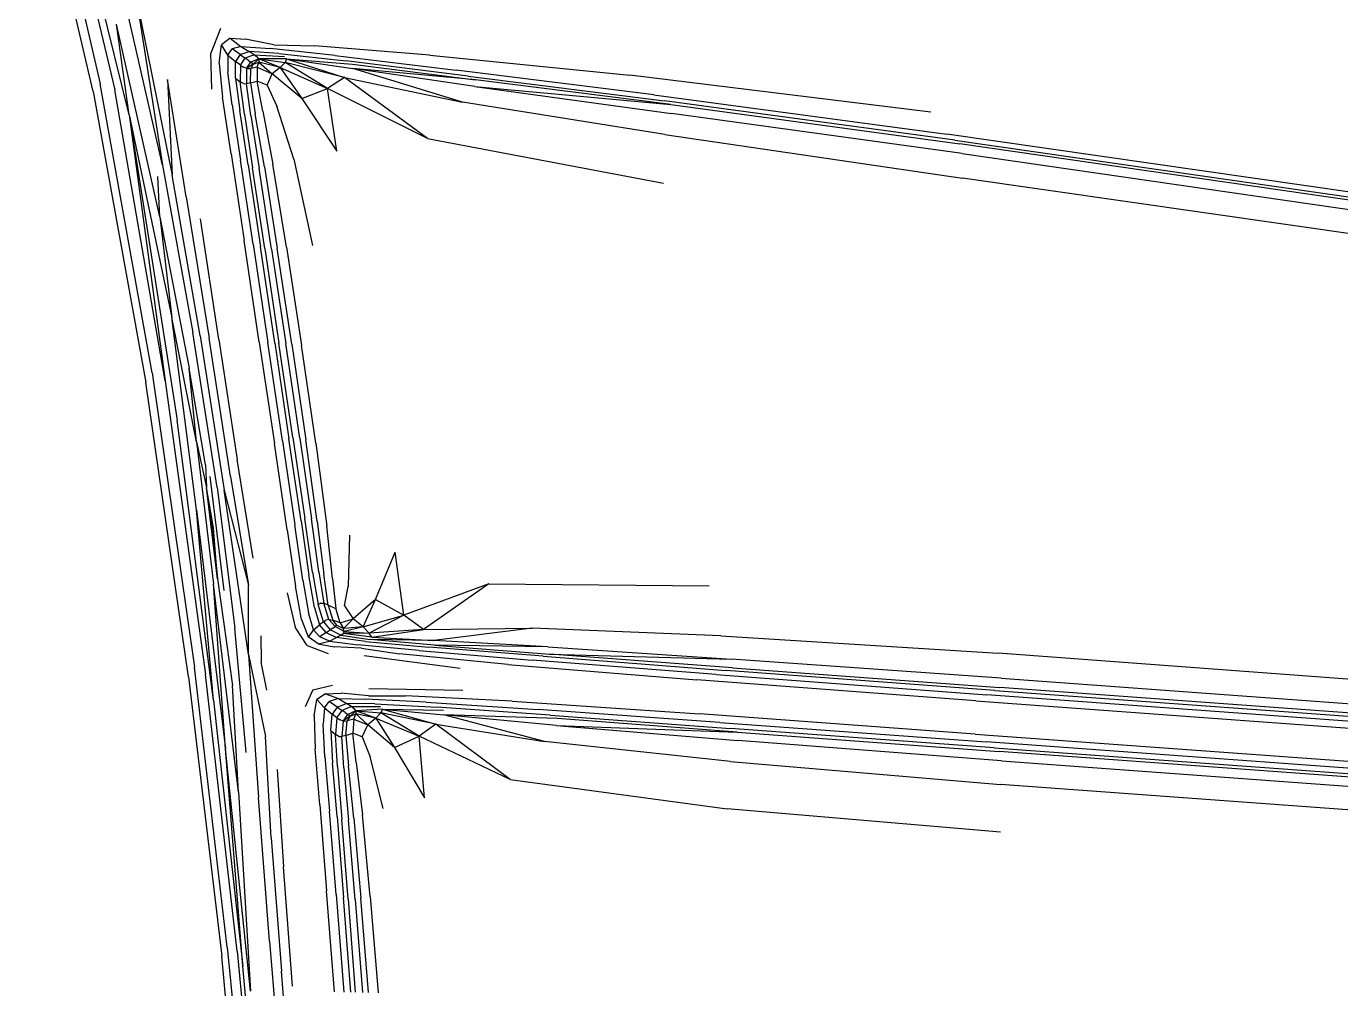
# Model space of a CAD drawing. Extents: x 526875 to 527530, y 3493038 to 3493574.
# Drawn here: x 527110.746 to 527111.441, y 3493324.646 to 3493325.154 of the extents above; entities that cross this region are included whole.
import ezdxf

# ---------------------------------------------------------------- set-up
doc = ezdxf.new("R2010")
doc.units = 0
doc.header["$LTSCALE"] = 2
doc.layers.get('0').update_dxf_attribs({"linetype": 'CONTINUOUS'})
doc.layers.add('L-WATER水景', color=5, linetype='CONTINUOUS')

# ---------------------------------------------------------------- blocks, each defined once
blk = doc.blocks.new('$matou$00000056')
at = {"color": 0, "linetype": 'Continuous'}
for p, q in [((-3129.91, -275.01, 0), (-3121.47, -378.65, 0)), ((-3123.2, -274.95, 0), (-3113.95, -383.02, 0)), ((-3119.36, -385.21, 0), (-3128.28, -278.25, 0)), ((-3115.91, -386.92, 0), (-3125.17, -278.2, 0)), ((-3139.67, -313.55, 0), (-3135.05, -376.58, 0)), ((-3130.78, -389.77, 0), (-3136.2, -316.49, 0)), ((-3166.07, -409.94, 0), (-3169.2, -367.49, 0)), ((-3165.78, -367.57, 0), (-3162.78, -409.05, 0)), ((-3160.77, -408.52, 0), (-3163.68, -367.62, 0)), ((-3158.29, -408.65, 0), (-3161.17, -367.67, 0)), ((-3159.61, -367.69, 0), (-3156.67, -409.39, 0)), ((-3154.05, -410.61, 0), (-3157.07, -367.72, 0)), ((-3153.84, -367.75, 0), (-3150.72, -412.17, 0)), ((-3138.97, -370.08, 0), (-3135.41, -422.58, 0)), ((-3124.27, -367.67, 0), (-3114.64, -474.3, 0)), ((-3119.37, -455.51, 0), (-3124.27, -367.67, 0)), ((-3131.04, -435.37, 0), (-3135.05, -376.58, 0)), ((-3110.26, -495.68, 0), (-3121.47, -378.65, 0)), ((-3121.47, -378.65, 0), (-3114.64, -474.3, 0)), ((-3101.35, -505.88, 0), (-3113.95, -383.02, 0)), ((-3119.36, -385.21, 0), (-3107.3, -506.91, 0)), ((-3115.91, -386.92, 0), (-3103.35, -510.17, 0)), ((-3130.78, -389.77, 0), (-3126.44, -452.98, 0)), ((-3166.07, -409.94, 0), (-3163.08, -445.88, 0)), ((-3160.05, -444.37, 0), (-3162.78, -409.05, 0)), ((-3160.77, -408.52, 0), (-3158.19, -443.46, 0)), ((-3158.29, -408.65, 0), (-3155.78, -443.74, 0)), ((-3154.13, -445.05, 0), (-3156.67, -409.39, 0)), ((-3154.05, -410.61, 0), (-3151.44, -447.24, 0)), ((-3148.03, -450.01, 0), (-3150.72, -412.17, 0)), ((-3132.86, -465.46, 0), (-3135.41, -422.58, 0)), ((-3131.04, -435.37, 0), (-3128.67, -479.94, 0)), ((-3387.95, -440.85, 0), (-3291.56, -450, 0)), ((-3160.05, -444.37, 0), (-3158.01, -467.37, 0)), ((-3156.36, -466.51, 0), (-3158.19, -443.46, 0)), ((-3154.07, -467.02, 0), (-3155.78, -443.74, 0)), ((-3170.33, -448.71, 0), (-3165.65, -471.36, 0)), ((-3160.69, -468.8, 0), (-3163.08, -445.88, 0)), ((-3154.13, -445.05, 0), (-3152.4, -468.64, 0)), ((-3149.68, -471.33, 0), (-3151.44, -447.24, 0)), ((-3514.94, -451.82, 0), (-3387.86, -461.85, 0)), ((-3215.01, -462.07, 0), (-3291.56, -450, 0)), ((-3174.12, -475.62, 0), (-3184.84, -453.56, 0)), ((-3184.84, -453.56, 0), (-3182.86, -480.77, 0)), ((-3148.03, -450.01, 0), (-3146.25, -474.71, 0)), ((-3122.4, -515.91, 0), (-3126.44, -452.98, 0)), ((-3119.37, -455.51, 0), (-3109.77, -546.76, 0)), ((-3119.37, -455.51, 0), (-3116.9, -502.26, 0)), ((-3388.05, -472.26, 0), (-3514.86, -462.21, 0)), ((-3292.65, -470.84, 0), (-3387.86, -461.85, 0)), ((-3215.01, -462.07, 0), (-3188.64, -486.02, 0)), ((-3215.01, -462.07, 0), (-3182.86, -480.77, 0)), ((-3514.28, -466.36, 0), (-3387.28, -476.43, 0)), ((-3157, -480.73, 0), (-3158.01, -467.37, 0)), ((-3156.36, -466.51, 0), (-3155.52, -480.2, 0)), ((-3154.07, -467.02, 0), (-3153.34, -481.06, 0)), ((-3385.49, -477.99, 0), (-3513.23, -467.89, 0)), ((-3511.72, -470.42, 0), (-3382.63, -480.6, 0)), ((-3388.05, -472.26, 0), (-3295.11, -480.1, 0)), ((-3292.65, -470.84, 0), (-3227.01, -478.86, 0)), ((-3162.71, -480.23, 0), (-3165.65, -471.36, 0)), ((-3160.69, -468.8, 0), (-3159.4, -481.79, 0)), ((-3151.65, -482.77, 0), (-3152.4, -468.64, 0)), ((-3149.68, -471.33, 0), (-3148.91, -485.61, 0)), ((-3378.77, -484, 0), (-3510.22, -473.66, 0)), ((-3294.86, -483.88, 0), (-3387.28, -476.43, 0)), ((-3174.12, -475.62, 0), (-3182.86, -480.77, 0)), ((-3174.12, -475.62, 0), (-3164.69, -485.46, 0)), ((-3167.52, -488.45, 0), (-3174.12, -475.62, 0)), ((-3145.68, -489.19, 0), (-3146.25, -474.71, 0)), ((-3121.85, -472.75, 0), (-3117.44, -527.45, 0)), ((-3103.58, -579.52, 0), (-3114.64, -474.3, 0)), ((-3114.64, -474.3, 0), (-3109.77, -546.76, 0)), ((-3385.49, -477.99, 0), (-3292.51, -485.44, 0)), ((-3288.67, -488.03, 0), (-3382.63, -480.6, 0)), ((-3231.19, -485.99, 0), (-3295.11, -480.1, 0)), ((-3227.01, -478.86, 0), (-3191.46, -490.22, 0)), ((-3188.64, -486.02, 0), (-3227.01, -478.86, 0)), ((-3188.64, -486.02, 0), (-3182.86, -480.77, 0)), ((-3182.86, -480.77, 0), (-3169.22, -490.79, 0)), ((-3167.52, -488.45, 0), (-3182.86, -480.77, 0)), ((-3162.71, -480.23, 0), (-3164.69, -485.46, 0)), ((-3162.71, -480.23, 0), (-3159.4, -481.79, 0)), ((-3157, -480.73, 0), (-3159.4, -481.79, 0)), ((-3157, -480.73, 0), (-3157.39, -487.14, 0)), ((-3157, -480.73, 0), (-3155.52, -480.2, 0)), ((-3155.94, -487.06, 0), (-3155.52, -480.2, 0)), ((-3154.46, -480.28, 0), (-3155.52, -480.2, 0)), ((-3154.46, -480.28, 0), (-3153.34, -481.06, 0)), ((-3153.77, -488.44, 0), (-3153.34, -481.06, 0)), ((-3151.65, -482.77, 0), (-3153.34, -481.06, 0)), ((-3122.4, -515.91, 0), (-3128.67, -479.94, 0)), ((-3378.77, -484, 0), (-3281.46, -491.66, 0)), ((-3294.86, -483.88, 0), (-3231.42, -489.03, 0)), ((-3231.19, -485.99, 0), (-3294.86, -483.88, 0)), ((-3228.84, -490.51, 0), (-3292.51, -485.44, 0)), ((-3231.19, -485.99, 0), (-3191.46, -490.22, 0)), ((-3188.64, -486.02, 0), (-3169.22, -490.79, 0)), ((-3169.74, -492.5, 0), (-3188.64, -486.02, 0)), ((-3167.52, -488.45, 0), (-3164.69, -485.46, 0)), ((-3160.44, -490.25, 0), (-3164.69, -485.46, 0)), ((-3159.71, -487.95, 0), (-3164.69, -485.46, 0)), ((-3159.71, -487.95, 0), (-3159.4, -481.79, 0)), ((-3151.65, -482.77, 0), (-3152.07, -490.08, 0)), ((-3149.31, -492.82, 0), (-3148.91, -485.61, 0)), ((-3514.52, -490.82, 0), (-3382.67, -501.28, 0)), ((-3378.8, -498.62, 0), (-3512.22, -488.03, 0)), ((-3288.67, -488.03, 0), (-3224.6, -492.99, 0)), ((-3231.42, -489.03, 0), (-3191.46, -490.22, 0)), ((-3228.84, -490.51, 0), (-3189.01, -493.52, 0)), ((-3169.74, -492.5, 0), (-3191.46, -490.22, 0)), ((-3169.74, -492.5, 0), (-3169.22, -490.79, 0)), ((-3167.52, -488.45, 0), (-3169.22, -490.79, 0)), ((-3160.45, -491.64, 0), (-3169.22, -490.79, 0)), ((-3167.52, -488.45, 0), (-3160.45, -491.64, 0)), ((-3167.52, -488.45, 0), (-3160.44, -490.25, 0)), ((-3158.4, -489.18, 0), (-3160.45, -491.64, 0)), ((-3160.45, -491.64, 0), (-3157.59, -489.93, 0)), ((-3160.45, -491.64, 0), (-3160.44, -490.25, 0)), ((-3159.71, -487.95, 0), (-3160.44, -490.25, 0)), ((-3158.4, -489.18, 0), (-3160.44, -490.25, 0)), ((-3159.71, -487.95, 0), (-3157.39, -487.14, 0)), ((-3158.4, -489.18, 0), (-3155.94, -487.06, 0)), ((-3158.4, -489.18, 0), (-3157.39, -487.14, 0)), ((-3158.4, -489.18, 0), (-3157.59, -489.93, 0)), ((-3155.94, -487.06, 0), (-3157.59, -489.93, 0)), ((-3156.65, -490.77, 0), (-3157.59, -489.93, 0)), ((-3155.94, -487.06, 0), (-3157.39, -487.14, 0)), ((-3156.65, -490.77, 0), (-3155.55, -491.71, 0)), ((-3155.94, -487.06, 0), (-3154.9, -487.55, 0)), ((-3153.77, -488.44, 0), (-3155.55, -491.71, 0)), ((-3153.77, -488.44, 0), (-3154.9, -487.55, 0)), ((-3153.83, -493.19, 0), (-3152.07, -490.08, 0)), ((-3153.77, -488.44, 0), (-3152.07, -490.08, 0)), ((-3149.31, -492.82, 0), (-3152.07, -490.08, 0)), ((-3145.68, -489.19, 0), (-3146.64, -496.43, 0)), ((-3517.84, -494.21, 0), (-3387.29, -504.52, 0)), ((-3385.53, -503.31, 0), (-3516.57, -492.94, 0)), ((-3215.42, -496.52, 0), (-3281.46, -491.66, 0)), ((-3185.19, -495.71, 0), (-3224.6, -492.99, 0)), ((-3169.74, -492.5, 0), (-3191.34, -492.21, 0)), ((-3167.08, -494.81, 0), (-3189.01, -493.52, 0)), ((-3169.74, -492.5, 0), (-3160.45, -491.64, 0)), ((-3158.87, -493.44, 0), (-3169.03, -493.61, 0)), ((-3167.08, -494.81, 0), (-3157.09, -494.74, 0)), ((-3160.45, -491.64, 0), (-3159.87, -492.55, 0)), ((-3158.87, -493.44, 0), (-3159.87, -492.55, 0)), ((-3158.87, -493.44, 0), (-3155.55, -491.71, 0)), ((-3158.87, -493.44, 0), (-3157.09, -494.74, 0)), ((-3153.83, -493.19, 0), (-3157.09, -494.74, 0)), ((-3154.2, -496.9, 0), (-3157.09, -494.74, 0)), ((-3153.83, -493.19, 0), (-3155.55, -491.71, 0)), ((-3153.83, -493.19, 0), (-3151.02, -495.67, 0)), ((-3149.31, -492.82, 0), (-3151.02, -495.67, 0)), ((-3149.31, -492.82, 0), (-3146.64, -496.43, 0)), ((-3145.21, -500.68, 0), (-3142.53, -493.11, 0)), ((-3387.7, -508.71, 0), (-3518.47, -498.34, 0)), ((-3378.8, -498.62, 0), (-3280.41, -506.71, 0)), ((-3215.42, -496.52, 0), (-3177.84, -498.47, 0)), ((-3185.19, -495.71, 0), (-3163.9, -496.81, 0)), ((-3164.81, -498.27, 0), (-3177.84, -498.47, 0)), ((-3164.81, -498.27, 0), (-3155.15, -499.35, 0)), ((-3154.2, -496.9, 0), (-3163.9, -496.81, 0)), ((-3149.62, -498.96, 0), (-3155.15, -499.35, 0)), ((-3154.2, -496.9, 0), (-3151.02, -495.67, 0)), ((-3149.62, -498.96, 0), (-3154.2, -496.9, 0)), ((-3149.62, -498.96, 0), (-3146.64, -496.43, 0)), ((-3110.26, -495.68, 0), (-3096.45, -618.82, 0)), ((-3110.26, -495.68, 0), (-3103.58, -579.52, 0)), ((-3292.95, -512.14, 0), (-3387.29, -504.52, 0)), ((-3385.53, -503.31, 0), (-3290.78, -510.99, 0)), ((-3287.22, -509.09, 0), (-3382.67, -501.28, 0)), ((-3164.92, -501.5, 0), (-3198.03, -501.21, 0)), ((-3145.21, -500.68, 0), (-3152.14, -502.88, 0)), ((-3128.98, -500.32, 0), (-3126.92, -512.64, 0)), ((-3111.22, -549.09, 0), (-3116.9, -502.26, 0)), ((-3518.58, -509.03, 0), (-3386.51, -519.63, 0)), ((-3387.7, -508.71, 0), (-3292.64, -516.01, 0)), ((-3287.22, -509.09, 0), (-3222.41, -514.66, 0)), ((-3213.77, -512.66, 0), (-3280.41, -506.71, 0)), ((-3092.15, -636.12, 0), (-3107.3, -506.91, 0)), ((-3101.35, -505.88, 0), (-3085.33, -635.35, 0)), ((-3292.95, -512.14, 0), (-3228.58, -517.44, 0)), ((-3226.24, -516.4, 0), (-3290.78, -510.99, 0)), ((-3213.77, -512.66, 0), (-3175.62, -516.85, 0)), ((-3163.15, -515.95, 0), (-3197.01, -510.85, 0)), ((-3126.62, -524.24, 0), (-3126.92, -512.64, 0)), ((-3087.47, -639.56, 0), (-3103.35, -510.17, 0)), ((-3227.79, -520.61, 0), (-3292.64, -516.01, 0)), ((-3228.58, -517.44, 0), (-3292.64, -516.01, 0)), ((-3187.93, -520.84, 0), (-3228.58, -517.44, 0)), ((-3226.24, -516.4, 0), (-3185.86, -519.92, 0)), ((-3182.47, -518.38, 0), (-3222.41, -514.66, 0)), ((-3182.47, -518.38, 0), (-3160.83, -520.74, 0)), ((-3162.17, -519.16, 0), (-3175.62, -516.85, 0)), ((-3143.01, -520.1, 0), (-3150.48, -516.7, 0)), ((-3122.4, -515.91, 0), (-3113.3, -588.17, 0)), ((-3122.4, -515.91, 0), (-3122.12, -546.56, 0)), ((-3288.75, -526.11, 0), (-3386.51, -519.63, 0)), ((-3227.79, -520.61, 0), (-3187.93, -520.84, 0)), ((-3227.79, -520.61, 0), (-3187.64, -522.85, 0)), ((-3222.24, -528.7, 0), (-3187.64, -522.85, 0)), ((-3187.93, -520.84, 0), (-3165.26, -523.07, 0)), ((-3187.64, -522.85, 0), (-3165.26, -523.07, 0)), ((-3165.74, -524.07, 0), (-3187.64, -522.85, 0)), ((-3163.57, -522.19, 0), (-3185.86, -519.92, 0)), ((-3154.81, -524.87, 0), (-3165.26, -523.07, 0)), ((-3163.57, -522.19, 0), (-3153.34, -523.88, 0)), ((-3162.17, -519.16, 0), (-3152.57, -519.66, 0)), ((-3150.94, -522.22, 0), (-3160.83, -520.74, 0)), ((-3150.94, -522.22, 0), (-3153.34, -523.88, 0)), ((-3146.92, -520.98, 0), (-3152.57, -519.66, 0)), ((-3146.92, -520.98, 0), (-3150.94, -522.22, 0)), ((-3150.94, -522.22, 0), (-3147.5, -523.98, 0)), ((-3146.92, -520.98, 0), (-3143.4, -524.06, 0)), ((-3143.01, -520.1, 0), (-3138.76, -528.24, 0)), ((-3288.75, -526.11, 0), (-3222.24, -528.7, 0)), ((-3183.94, -527.65, 0), (-3222.24, -528.7, 0)), ((-3206.81, -548.08, 0), (-3183.94, -527.65, 0)), ((-3165.74, -524.07, 0), (-3183.94, -527.65, 0)), ((-3183.94, -527.65, 0), (-3164.86, -525.91, 0)), ((-3183.94, -527.65, 0), (-3176.98, -534.01, 0)), ((-3176.98, -534.01, 0), (-3164.86, -525.91, 0)), ((-3165.74, -524.07, 0), (-3155.62, -525.59, 0)), ((-3165.74, -524.07, 0), (-3164.86, -525.91, 0)), ((-3164.86, -525.91, 0), (-3155.62, -525.59, 0)), ((-3156.01, -526.43, 0), (-3164.86, -525.91, 0)), ((-3162.65, -528.59, 0), (-3164.86, -525.91, 0)), ((-3162.65, -528.59, 0), (-3156.01, -526.43, 0)), ((-3162.65, -528.59, 0), (-3155.73, -527.85, 0)), ((-3159.14, -532.09, 0), (-3155.73, -527.85, 0)), ((-3156.01, -526.43, 0), (-3155.62, -525.59, 0)), ((-3156.01, -526.43, 0), (-3152.78, -528.59, 0)), ((-3156.01, -526.43, 0), (-3155.73, -527.85, 0)), ((-3153.45, -529.23, 0), (-3155.73, -527.85, 0)), ((-3154.53, -530.29, 0), (-3155.73, -527.85, 0)), ((-3154.81, -524.87, 0), (-3155.62, -525.59, 0)), ((-3154.81, -524.87, 0), (-3153.34, -523.88, 0)), ((-3154.81, -524.87, 0), (-3151.11, -527.13, 0)), ((-3149.73, -525.95, 0), (-3153.34, -523.88, 0)), ((-3152, -527.89, 0), (-3152.78, -528.59, 0)), ((-3152, -527.89, 0), (-3151.11, -527.13, 0)), ((-3149.73, -525.95, 0), (-3151.11, -527.13, 0)), ((-3148.66, -530.72, 0), (-3151.11, -527.13, 0)), ((-3149.73, -525.95, 0), (-3147.5, -523.98, 0)), ((-3149.73, -525.95, 0), (-3147.34, -529.38, 0)), ((-3145.22, -527.16, 0), (-3147.5, -523.98, 0)), ((-3145.22, -527.16, 0), (-3147.34, -529.38, 0)), ((-3145.22, -527.16, 0), (-3143.4, -524.06, 0)), ((-3145.22, -527.16, 0), (-3143.39, -534.56, 0)), ((-3141, -531.58, 0), (-3143.4, -524.06, 0)), ((-3110.75, -589.34, 0), (-3117.44, -527.45, 0)), ((-3162.65, -528.59, 0), (-3176.98, -534.01, 0)), ((-3162.65, -528.59, 0), (-3166.91, -540.69, 0)), ((-3166.91, -540.69, 0), (-3159.14, -532.09, 0)), ((-3162.65, -528.59, 0), (-3159.14, -532.09, 0)), ((-3154.53, -530.29, 0), (-3159.14, -532.09, 0)), ((-3156.07, -537.74, 0), (-3159.14, -532.09, 0)), ((-3154.53, -530.29, 0), (-3152.01, -531.45, 0)), ((-3154.53, -530.29, 0), (-3152.99, -536.63, 0)), ((-3153.45, -529.23, 0), (-3152.78, -528.59, 0)), ((-3153.45, -529.23, 0), (-3152.01, -531.45, 0)), ((-3150.53, -531.75, 0), (-3152.78, -528.59, 0)), ((-3150.53, -531.75, 0), (-3152.01, -531.45, 0)), ((-3150.35, -538.06, 0), (-3152.01, -531.45, 0)), ((-3150.53, -531.75, 0), (-3149.58, -531.42, 0)), ((-3150.53, -531.75, 0), (-3148.74, -538.82, 0)), ((-3148.66, -530.72, 0), (-3149.58, -531.42, 0)), ((-3148.66, -530.72, 0), (-3147.34, -529.38, 0)), ((-3148.66, -530.72, 0), (-3146.75, -538.3, 0)), ((-3145.47, -536.9, 0), (-3147.34, -529.38, 0)), ((-3141, -531.58, 0), (-3138.7, -546.22, 0)), ((-3135.77, -543.21, 0), (-3138.76, -528.24, 0)), ((-3206.81, -548.08, 0), (-3176.98, -534.01, 0)), ((-3176.98, -534.01, 0), (-3173.69, -561.66, 0)), ((-3166.91, -540.69, 0), (-3176.98, -534.01, 0)), ((-3150.35, -538.06, 0), (-3152.99, -536.63, 0)), ((-3151.7, -549.74, 0), (-3152.99, -536.63, 0)), ((-3145.47, -536.9, 0), (-3143.41, -551.21, 0)), ((-3141.33, -549, 0), (-3143.39, -534.56, 0)), ((-3166.91, -540.69, 0), (-3173.69, -561.66, 0)), ((-3156.07, -537.74, 0), (-3157.3, -546.37, 0)), ((-3150.35, -538.06, 0), (-3148.74, -538.82, 0)), ((-3150.35, -538.06, 0), (-3148.7, -551.59, 0)), ((-3147.69, -538.9, 0), (-3148.74, -538.82, 0)), ((-3146.85, -552.69, 0), (-3148.74, -538.82, 0)), ((-3147.69, -538.9, 0), (-3146.75, -538.3, 0)), ((-3144.7, -552.54, 0), (-3146.75, -538.3, 0)), ((-3157.59, -568.9, 0), (-3157.3, -546.37, 0)), ((-3135.6, -571.02, 0), (-3138.7, -546.22, 0)), ((-3113.3, -588.17, 0), (-3122.12, -546.56, 0)), ((-3115.44, -594.24, 0), (-3122.12, -546.56, 0)), ((-3113.64, -544.07, 0), (-3108.33, -594.23, 0)), ((-3206.81, -548.08, 0), (-3284.47, -548.09, 0)), ((-3151.7, -549.74, 0), (-3149.55, -572.88, 0)), ((-3141.33, -549, 0), (-3138.32, -573.27, 0)), ((-3111.22, -549.09, 0), (-3107.03, -589.4, 0)), ((-3109.31, -571.6, 0), (-3111.22, -549.09, 0)), ((-3111.22, -549.09, 0), (-3109.6, -571.59, 0)), ((-3103.34, -609.37, 0), (-3109.77, -546.76, 0)), ((-3146.17, -574.85, 0), (-3148.7, -551.59, 0)), ((-3146.85, -552.69, 0), (-3144.11, -576.04, 0)), ((-3144.7, -552.54, 0), (-3141.78, -576.11, 0)), ((-3140.46, -575.05, 0), (-3143.41, -551.21, 0)), ((-3123.69, -558.35, 0), (-3117.73, -601.81, 0)), ((-3145.38, -609.32, 0), (-3149.55, -572.88, 0)), ((-3133.68, -610.2, 0), (-3138.32, -573.27, 0)), ((-3135.6, -571.02, 0), (-3130.8, -609.02, 0)), ((-3109.6, -571.59, 0), (-3107.03, -589.4, 0)), ((-3109.31, -571.6, 0), (-3107.03, -589.4, 0)), ((-3146.17, -574.85, 0), (-3141.88, -610.68, 0)), ((-3139.74, -611.5, 0), (-3144.11, -576.04, 0)), ((-3137.32, -611.67, 0), (-3141.78, -576.11, 0)), ((-3140.46, -575.05, 0), (-3135.93, -611.12, 0)), ((-3103.58, -579.52, 0), (-3094.23, -663.99, 0)), ((-3104.29, -656.12, 0), (-3113.3, -588.17, 0)), ((-3110.75, -589.34, 0), (-3101.74, -657.51, 0)), ((-3103.34, -609.37, 0), (-3107.03, -589.4, 0)), ((-3106.58, -599.35, 0), (-3107.03, -589.4, 0)), ((-3115.44, -594.24, 0), (-3107.41, -655.18, 0)), ((-3110.85, -654.59, 0), (-3117.73, -601.81, 0)), ((-3106.58, -599.35, 0), (-3100.5, -641.79, 0)), ((-3145.38, -609.32, 0), (-3140.07, -652.41, 0)), ((-3136.62, -652.79, 0), (-3141.88, -610.68, 0)), ((-3130.58, -653.31, 0), (-3135.93, -611.12, 0)), ((-3133.68, -610.2, 0), (-3128.2, -653.45, 0)), ((-3125.14, -653.63, 0), (-3130.8, -609.02, 0)), ((-3103.34, -609.37, 0), (-3094.23, -663.99, 0)), ((-3103.34, -609.37, 0), (-3100.5, -641.79, 0)), ((-3139.74, -611.5, 0), (-3134.51, -653.02, 0)), ((-3137.32, -611.67, 0), (-3132.06, -653.23, 0)), ((-3078.47, -753.13, 0), (-3096.45, -618.82, 0)), ((-3092.15, -636.12, 0), (-3073.34, -764.02, 0)), ((-3078.47, -753.13, 0), (-3092.15, -636.12, 0)), ((-3065.81, -763.23, 0), (-3085.33, -635.35, 0)), ((-3089.72, -708.34, 0), (-3100.5, -641.79, 0)), ((-3087.47, -639.56, 0), (-3068.23, -766.73, 0)), ((-3134.43, -695.54, 0), (-3140.07, -652.41, 0)), ((-3136.62, -652.79, 0), (-3131.18, -694.92, 0)), ((-3129.19, -694.55, 0), (-3134.51, -653.02, 0)), ((-3126.76, -694.79, 0), (-3132.06, -653.23, 0)), ((-3130.58, -653.31, 0), (-3125.21, -695.51, 0)), ((-3122.69, -696.72, 0), (-3128.2, -653.45, 0)), ((-3125.14, -653.63, 0), (-3119.46, -698.26, 0)), ((-3110.85, -654.59, 0), (-3104.02, -707.67, 0)), ((-3098.84, -717.24, 0), (-3107.41, -655.18, 0)), ((-3104.29, -656.12, 0), (-3093.89, -726.81, 0)), ((-3090.39, -731.05, 0), (-3101.74, -657.51, 0)), ((-3078.47, -753.13, 0), (-3094.23, -663.99, 0)), ((-3089.72, -708.34, 0), (-3094.23, -663.99, 0)), ((-3129.19, -694.55, 0), (-3124.55, -730.03, 0)), ((-3136.72, -734.29, 0), (-3143.6, -696.4, 0)), ((-3134.43, -695.54, 0), (-3129.32, -732.06, 0)), ((-3126.37, -730.8, 0), (-3131.18, -694.92, 0)), ((-3126.76, -694.79, 0), (-3122.2, -730.36, 0)), ((-3120.57, -731.61, 0), (-3125.21, -695.51, 0)), ((-3122.69, -696.72, 0), (-3117.94, -733.69, 0)), ((-3114.59, -736.33, 0), (-3119.46, -698.26, 0)), ((-3515.1, -704.83, 0), (-3372.41, -728.74, 0)), ((-3089.72, -708.34, 0), (-3073.78, -793.06, 0)), ((-3089.72, -708.34, 0), (-3088.83, -726.16, 0)), ((-3372.23, -739.53, 0), (-3514.46, -715.61, 0)), ((-3098.84, -717.24, 0), (-3091.94, -768.86, 0)), ((-3513.62, -719.9, 0), (-3371.34, -743.84, 0)), ((-3369.54, -745.44, 0), (-3512.41, -721.43, 0)), ((-3510.68, -723.95, 0), (-3366.68, -748.08, 0)), ((-3183.76, -743.98, 0), (-3267, -725.28, 0)), ((-3080.35, -806.53, 0), (-3093.89, -726.81, 0)), ((-3091.94, -768.86, 0), (-3093.89, -726.81, 0)), ((-3267.34, -746.7, 0), (-3372.41, -728.74, 0)), ((-3126.37, -730.8, 0), (-3122.97, -754.14, 0)), ((-3121.36, -753.41, 0), (-3124.55, -730.03, 0)), ((-3119.12, -753.94, 0), (-3122.2, -730.36, 0)), ((-3120.57, -731.61, 0), (-3117.46, -755.48, 0)), ((-3090.39, -731.05, 0), (-3075.25, -811.05, 0)), ((-3080.35, -806.53, 0), (-3090.39, -731.05, 0)), ((-3136.72, -734.29, 0), (-3130.56, -757.54, 0)), ((-3125.58, -755.37, 0), (-3129.32, -732.06, 0)), ((-3114.76, -758.04, 0), (-3117.94, -733.69, 0)), ((-3114.59, -736.33, 0), (-3111.36, -761.25, 0)), ((-3372.23, -739.53, 0), (-3269.68, -756.05, 0)), ((-3139.28, -761.11, 0), (-3151.85, -737.93, 0)), ((-3151.85, -737.93, 0), (-3148.31, -765.58, 0)), ((-3269.41, -759.89, 0), (-3371.34, -743.84, 0)), ((-3369.54, -745.44, 0), (-3267.09, -761.51, 0)), ((-3183.76, -743.98, 0), (-3154.24, -770.43, 0)), ((-3183.76, -743.98, 0), (-3148.31, -765.58, 0)), ((-3263.29, -764.21, 0), (-3366.68, -748.08, 0)), ((-3267.34, -746.7, 0), (-3195.93, -760.12, 0)), ((-3121.19, -767.67, 0), (-3122.97, -754.14, 0)), ((-3121.36, -753.41, 0), (-3119.73, -767.24, 0)), ((-3119.12, -753.94, 0), (-3117.56, -768.13, 0)), ((-3078.47, -753.13, 0), (-3052, -882.41, 0)), ((-3078.47, -753.13, 0), (-3073.78, -793.06, 0)), ((-3360.99, -757.61, 0), (-3254.87, -772.69, 0)), ((-3200.19, -767.05, 0), (-3269.68, -756.05, 0)), ((-3127.02, -766.71, 0), (-3130.56, -757.54, 0)), ((-3125.58, -755.37, 0), (-3123.53, -768.55, 0)), ((-3115.89, -769.77, 0), (-3117.46, -755.48, 0)), ((-3114.76, -758.04, 0), (-3113.15, -772.5, 0)), ((-3269.41, -759.89, 0), (-3200.44, -770.06, 0)), ((-3200.19, -767.05, 0), (-3269.41, -759.89, 0)), ((-3197.87, -771.63, 0), (-3267.09, -761.51, 0)), ((-3263.29, -764.21, 0), (-3193.65, -774.24, 0)), ((-3195.93, -760.12, 0), (-3157.13, -774.44, 0)), ((-3154.24, -770.43, 0), (-3195.93, -760.12, 0)), ((-3139.28, -761.11, 0), (-3148.31, -765.58, 0)), ((-3139.28, -761.11, 0), (-3128.78, -771.8, 0)), ((-3131.59, -774.56, 0), (-3139.28, -761.11, 0)), ((-3110.02, -776.19, 0), (-3111.36, -761.25, 0)), ((-3050.3, -881.79, 0), (-3073.34, -764.02, 0)), ((-3065.81, -763.23, 0), (-3042.71, -881.33, 0)), ((-3200.19, -767.05, 0), (-3157.13, -774.44, 0)), ((-3154.24, -770.43, 0), (-3148.31, -765.58, 0)), ((-3148.31, -765.58, 0), (-3133.27, -776.77, 0)), ((-3131.59, -774.56, 0), (-3148.31, -765.58, 0)), ((-3127.02, -766.71, 0), (-3128.78, -771.8, 0)), ((-3127.02, -766.71, 0), (-3123.53, -768.55, 0)), ((-3121.19, -767.67, 0), (-3123.53, -768.55, 0)), ((-3123.48, -774.71, 0), (-3123.53, -768.55, 0)), ((-3121.19, -767.67, 0), (-3121.2, -774.07, 0)), ((-3121.19, -767.67, 0), (-3119.73, -767.24, 0)), ((-3119.76, -774.09, 0), (-3119.73, -767.24, 0)), ((-3118.68, -767.36, 0), (-3119.73, -767.24, 0)), ((-3118.68, -767.36, 0), (-3117.56, -768.13, 0)), ((-3117.57, -775.5, 0), (-3117.56, -768.13, 0)), ((-3115.89, -769.77, 0), (-3117.56, -768.13, 0)), ((-3107.59, -764.72, 0), (-3107.14, -780.7, 0)), ((-3045.6, -883.28, 0), (-3068.23, -766.73, 0)), ((-3184.29, -780.73, 0), (-3254.87, -772.69, 0)), ((-3157.03, -776.4, 0), (-3200.44, -770.06, 0)), ((-3200.44, -770.06, 0), (-3157.13, -774.44, 0)), ((-3197.87, -771.63, 0), (-3154.7, -777.79, 0)), ((-3154.24, -770.43, 0), (-3133.27, -776.77, 0)), ((-3133.78, -778.43, 0), (-3154.24, -770.43, 0)), ((-3131.59, -774.56, 0), (-3128.78, -771.8, 0)), ((-3124.09, -776.94, 0), (-3128.78, -771.8, 0)), ((-3123.48, -774.71, 0), (-3128.78, -771.8, 0)), ((-3115.89, -769.77, 0), (-3115.87, -777.1, 0)), ((-3113.11, -779.78, 0), (-3113.15, -772.5, 0)), ((-3150.88, -780.11, 0), (-3193.65, -774.24, 0)), ((-3133.78, -778.43, 0), (-3157.13, -774.44, 0)), ((-3133.78, -778.43, 0), (-3157.03, -776.4, 0)), ((-3131.11, -780.8, 0), (-3154.7, -777.79, 0)), ((-3133.78, -778.43, 0), (-3133.27, -776.77, 0)), ((-3131.59, -774.56, 0), (-3133.27, -776.77, 0)), ((-3124.02, -778.31, 0), (-3133.27, -776.77, 0)), ((-3131.59, -774.56, 0), (-3124.02, -778.31, 0)), ((-3131.59, -774.56, 0), (-3124.09, -776.94, 0)), ((-3123.48, -774.71, 0), (-3124.09, -776.94, 0)), ((-3122.1, -776.02, 0), (-3124.09, -776.94, 0)), ((-3124.02, -778.31, 0), (-3124.09, -776.94, 0)), ((-3122.1, -776.02, 0), (-3124.02, -778.31, 0)), ((-3124.02, -778.31, 0), (-3121.25, -776.82, 0)), ((-3123.48, -774.71, 0), (-3121.2, -774.07, 0)), ((-3122.1, -776.02, 0), (-3121.2, -774.07, 0)), ((-3122.1, -776.02, 0), (-3119.76, -774.09, 0)), ((-3122.1, -776.02, 0), (-3121.25, -776.82, 0)), ((-3119.76, -774.09, 0), (-3121.25, -776.82, 0)), ((-3120.28, -777.69, 0), (-3121.25, -776.82, 0)), ((-3119.76, -774.09, 0), (-3121.2, -774.07, 0)), ((-3120.28, -777.69, 0), (-3119.16, -778.64, 0)), ((-3119.76, -774.09, 0), (-3118.7, -774.61, 0)), ((-3117.57, -775.5, 0), (-3119.16, -778.64, 0)), ((-3117.57, -775.5, 0), (-3118.7, -774.61, 0)), ((-3117.57, -775.5, 0), (-3115.87, -777.1, 0)), ((-3117.43, -780.12, 0), (-3115.87, -777.1, 0)), ((-3113.11, -779.78, 0), (-3115.87, -777.1, 0)), ((-3110.02, -776.19, 0), (-3110.8, -784.32, 0)), ((-3184.29, -780.73, 0), (-3143.63, -784.3, 0)), ((-3150.88, -780.11, 0), (-3127.93, -782.89, 0)), ((-3133.78, -778.43, 0), (-3124.02, -778.31, 0)), ((-3122.38, -780.14, 0), (-3133.06, -779.54, 0)), ((-3131.11, -780.8, 0), (-3120.6, -781.47, 0)), ((-3124.02, -778.31, 0), (-3123.4, -779.24, 0)), ((-3122.38, -780.14, 0), (-3123.4, -779.24, 0)), ((-3122.38, -780.14, 0), (-3119.16, -778.64, 0)), ((-3122.38, -780.14, 0), (-3120.6, -781.47, 0)), ((-3117.43, -780.12, 0), (-3120.6, -781.47, 0)), ((-3117.7, -783.68, 0), (-3120.6, -781.47, 0)), ((-3117.43, -780.12, 0), (-3119.16, -778.64, 0)), ((-3117.7, -783.68, 0), (-3114.63, -782.6, 0)), ((-3117.43, -780.12, 0), (-3114.63, -782.6, 0)), ((-3113.11, -779.78, 0), (-3114.63, -782.6, 0)), ((-3113.11, -779.78, 0), (-3110.8, -784.32, 0)), ((-3110.46, -791.52, 0), (-3107.14, -780.7, 0)), ((-3129.31, -784.59, 0), (-3143.63, -784.3, 0)), ((-3129.31, -784.59, 0), (-3119.3, -786.91, 0)), ((-3117.7, -783.68, 0), (-3127.93, -782.89, 0)), ((-3113.85, -787.33, 0), (-3119.3, -786.91, 0)), ((-3113.85, -787.33, 0), (-3117.7, -783.68, 0)), ((-3113.85, -787.33, 0), (-3110.8, -784.32, 0))]:
    blk.add_line(p, q, dxfattribs=at)

msp = doc.modelspace()

# ---------------------------------------------------------------- linework, layer by layer
at = {"layer": 'L-WATER水景', "lineweight": 5}
msp.add_circle((527117.38405, 3493306.02913), 19, dxfattribs=at)

# ---------------------------------------------------------------- block references
at = {"layer": 'L-WATER水景', "color": 8, "lineweight": 0, "xscale": 0.0015, "yscale": 0.0012, "zscale": 0.001291236534000011, "rotation": 179.4533750334647}
msp.add_blockref('$matou$00000056', (527106.17402, 3493324.24784), dxfattribs=at)

doc.saveas('drawing.dxf')
